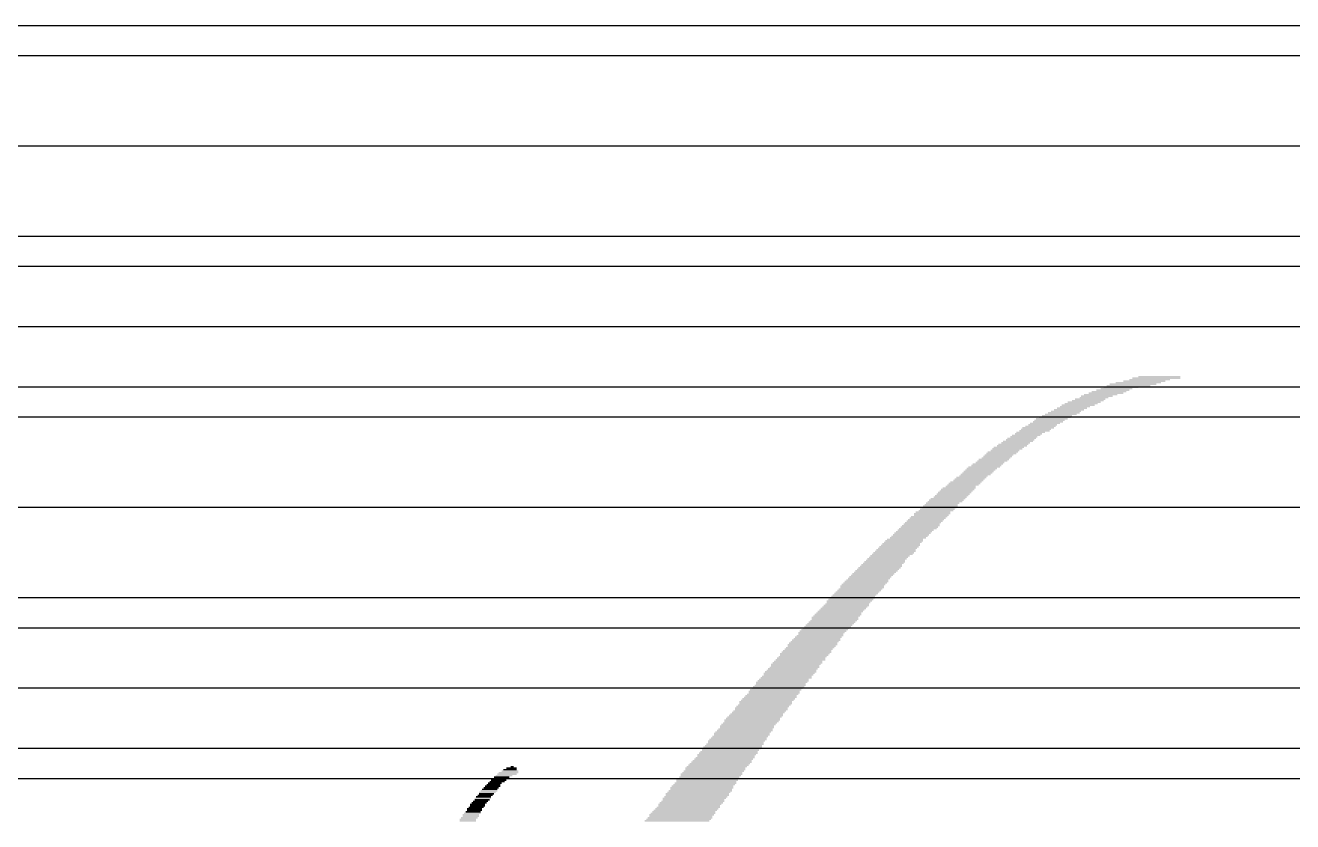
# Model space of a CAD drawing. Extents: x -0.45 to 6.54, y 0 to 7.98.
# Drawn here: x 4.8574 to 5.0258, y 0.9663 to 1.072 of the extents above; entities that cross this region are included whole.
import ezdxf

# ---------------------------------------------------------------- set-up
doc = ezdxf.new("R2010")
doc.units = 0
for name, color, linetype in [('16', 175, 'CONTINUOUS'), ('2', 3, 'CONTINUOUS'), ('21', 253, 'CONTINUOUS')]:
    doc.layers.add(name, color=color, linetype=linetype)

# ---------------------------------------------------------------- blocks, each defined once
blk = doc.blocks.new('RECT')
blk.add_solid([(-0.5, -0.5), (0.5, -0.5), (-0.5, 0.5), (0.5, 0.5)])

msp = doc.modelspace()

# ---------------------------------------------------------------- linework, layer by layer
at = {"layer": '16'}
for p, q in [((1.076469, 1.072), (6.362, 1.072)), ((1.068582, 1.056), (6.362, 1.056)), ((1.058556, 1.04), (6.362, 1.04)), ((1.042556, 1.024), (5.990163, 1.024)), ((1.017166, 1.008), (5.970681, 1.008)), ((3.818809, 0.992), (5.96303, 0.992)), ((3.845292, 0.976), (5.960661, 0.976))]:
    msp.add_line(p, q, dxfattribs=at)
at = {"layer": '2'}
for p, q in [((1.543713, 1.068), (6.185758, 1.068)), ((1.531307, 1.056), (6.173758, 1.056)), ((1.477, 1.044), (6.161758, 1.044)), ((1.477, 1.032), (6.149758, 1.032)), ((1.477, 1.02), (5.985732, 1.02)), ((1.477, 1.008), (5.97351, 1.008)), ((1.946477, 0.996), (5.966852, 0.996)), ((3.779489, 0.984), (5.962661, 0.984)), ((3.798142, 0.972), (5.962661, 0.972))]:
    msp.add_line(p, q, dxfattribs=at)

# ---------------------------------------------------------------- block references
at = {"layer": '21', "yscale": 0.0002}
for p, xscale in [((5.003, 1.02395), 0.0046), ((5.004, 1.02415), 0.0058), ((5.0046, 1.02435), 0.0062), ((5.0053, 1.02455), 0.006), ((5.0061, 1.02475), 0.0056), ((5.0068, 1.02495), 0.0054), ((5.0077, 1.02515), 0.0064), ((5.0081, 1.02535), 0.0056), ((4.9989, 1.02235), 0.004), ((4.9994, 1.02255), 0.0038), ((4.9998, 1.02275), 0.0042), ((5.0003, 1.02295), 0.0044), ((5.001, 1.02315), 0.0046), ((5.0014, 1.02335), 0.0046), ((5.0019, 1.02355), 0.0044), ((5.0024, 1.02375), 0.0042), ((4.9954, 1.02055), 0.0042), ((4.9957, 1.02075), 0.004), ((4.9961, 1.02095), 0.004), ((4.9965, 1.02115), 0.004), ((4.9969, 1.02135), 0.004), ((4.9973, 1.02155), 0.0044), ((4.9977, 1.02175), 0.0044), ((4.9981, 1.02195), 0.0044), ((4.9986, 1.02215), 0.0042), ((4.9926, 1.01895), 0.0038), ((4.9929, 1.01915), 0.004), ((4.9933, 1.01935), 0.004), ((4.9935, 1.01955), 0.004), ((4.9938, 1.01975), 0.0042), ((4.9942, 1.01995), 0.0042), ((4.9945, 1.02015), 0.004), ((4.995, 1.02035), 0.0042), ((4.9898, 1.01715), 0.0038), ((4.9901, 1.01735), 0.0036), ((4.9904, 1.01755), 0.0038), ((4.9907, 1.01775), 0.0036), ((4.991, 1.01795), 0.0038), ((4.9915, 1.01815), 0.004), ((4.9917, 1.01835), 0.004), ((4.992, 1.01855), 0.0042), ((4.9923, 1.01875), 0.004), ((4.9876, 1.01555), 0.0038), ((4.9879, 1.01575), 0.004), ((4.9881, 1.01595), 0.004), ((4.9885, 1.01615), 0.004), ((4.9887, 1.01635), 0.004), ((4.989, 1.01655), 0.0038), ((4.9893, 1.01675), 0.004), ((4.9896, 1.01695), 0.0038), ((4.9853, 1.01375), 0.004), ((4.9856, 1.01395), 0.0038), ((4.9859, 1.01415), 0.004), ((4.9861, 1.01435), 0.004), ((4.9864, 1.01455), 0.0038), ((4.9866, 1.01475), 0.0038), ((4.9868, 1.01495), 0.0038), ((4.9871, 1.01515), 0.004), ((4.9873, 1.01535), 0.004), ((4.9834, 1.01215), 0.0038), ((4.9837, 1.01235), 0.004), ((4.9839, 1.01255), 0.004), ((4.9841, 1.01275), 0.004), ((4.9843, 1.01295), 0.004), ((4.9845, 1.01315), 0.004), ((4.9848, 1.01335), 0.0042), ((4.9851, 1.01355), 0.004), ((4.9815, 1.01055), 0.0044), ((4.9817, 1.01075), 0.004), ((4.982, 1.01095), 0.0042), ((4.9822, 1.01115), 0.0042), ((4.9824, 1.01135), 0.0042), ((4.9827, 1.01155), 0.004), ((4.9829, 1.01175), 0.004), ((4.9831, 1.01195), 0.004), ((4.9796, 1.00875), 0.0046), ((4.9798, 1.00895), 0.0046), ((4.98, 1.00915), 0.0046), ((4.9803, 1.00935), 0.0044), ((4.9805, 1.00955), 0.0044), ((4.9807, 1.00975), 0.0044), ((4.9809, 1.00995), 0.0044), ((4.9811, 1.01015), 0.0044), ((4.9813, 1.01035), 0.0044), ((4.9779, 1.00715), 0.0048), ((4.978, 1.00735), 0.0046), ((4.9784, 1.00755), 0.0046), ((4.9786, 1.00775), 0.0046), ((4.9788, 1.00795), 0.0046), ((4.979, 1.00815), 0.0046), ((4.9791, 1.00835), 0.0044), ((4.9793, 1.00855), 0.0044), ((4.9762, 1.00535), 0.005), ((4.9764, 1.00555), 0.005), ((4.9765, 1.00575), 0.0048), ((4.9767, 1.00595), 0.0048), ((4.9769, 1.00615), 0.0048), ((4.9771, 1.00635), 0.0048), ((4.9773, 1.00655), 0.0048), ((4.9775, 1.00675), 0.0048), ((4.9778, 1.00695), 0.0046), ((4.9743, 1.00375), 0.0048), ((4.9747, 1.00395), 0.0048), ((4.9749, 1.00415), 0.0048), ((4.9751, 1.00435), 0.0048), ((4.9753, 1.00455), 0.0048), ((4.9755, 1.00475), 0.0048), ((4.9757, 1.00495), 0.0048), ((4.976, 1.00515), 0.005), ((4.9728, 1.00195), 0.0054), ((4.973, 1.00215), 0.0054), ((4.9731, 1.00235), 0.0052), ((4.9733, 1.00255), 0.0052), ((4.9735, 1.00275), 0.0052), ((4.9737, 1.00295), 0.0052), ((4.9738, 1.00315), 0.005), ((4.974, 1.00335), 0.005), ((4.9742, 1.00355), 0.005), ((4.9712, 1.00035), 0.0054), ((4.9714, 1.00055), 0.0054), ((4.9716, 1.00075), 0.0054), ((4.9717, 1.00095), 0.0052), ((4.9719, 1.00115), 0.0052), ((4.9721, 1.00135), 0.0052), ((4.9723, 1.00155), 0.0052), ((4.9726, 1.00175), 0.0054), ((4.9697, 0.99875), 0.0056), ((4.9699, 0.99895), 0.0056), ((4.9701, 0.99915), 0.0056), ((4.9703, 0.99935), 0.0056), ((4.9705, 0.99955), 0.0056), ((4.9707, 0.99975), 0.0056), ((4.9709, 0.99995), 0.0056), ((4.9711, 1.00015), 0.0056), ((4.9682, 0.99695), 0.0058), ((4.9684, 0.99715), 0.0058), ((4.9686, 0.99755), 0.0058), ((4.9686, 0.99735), 0.0058), ((4.9688, 0.99775), 0.0058), ((4.969, 0.99795), 0.0058), ((4.9692, 0.99815), 0.0058), ((4.9693, 0.99835), 0.0056), ((4.9695, 0.99855), 0.0056), ((4.9669, 0.99555), 0.006), ((4.9668, 0.99535), 0.0058), ((4.9671, 0.99575), 0.006), ((4.9673, 0.99595), 0.006), ((4.9674, 0.99615), 0.0058), ((4.9676, 0.99635), 0.0058), ((4.9678, 0.99655), 0.0058), ((4.968, 0.99675), 0.0058), ((4.9652, 0.99355), 0.0062), ((4.9654, 0.99375), 0.0062), ((4.9655, 0.99395), 0.006), ((4.9657, 0.99415), 0.006), ((4.9659, 0.99435), 0.006), ((4.9661, 0.99455), 0.006), ((4.9663, 0.99475), 0.006), ((4.9665, 0.99495), 0.006), ((4.9666, 0.99515), 0.0058), ((4.9638, 0.99195), 0.0062), ((4.964, 0.99215), 0.0062), ((4.9642, 0.99235), 0.0062), ((4.9644, 0.99255), 0.0062), ((4.9646, 0.99275), 0.0062), ((4.9648, 0.99295), 0.0062), ((4.965, 0.99335), 0.0062), ((4.965, 0.99315), 0.0062), ((4.9625, 0.99035), 0.0064), ((4.9626, 0.99055), 0.0062), ((4.9628, 0.99075), 0.0062), ((4.963, 0.99095), 0.0062), ((4.9632, 0.99135), 0.0062), ((4.9631, 0.99115), 0.006), ((4.9634, 0.99155), 0.0062), ((4.9636, 0.99175), 0.0062), ((4.961, 0.98855), 0.0066), ((4.9612, 0.98875), 0.0066), ((4.9613, 0.98895), 0.0064), ((4.9615, 0.98915), 0.0064), ((4.9617, 0.98935), 0.0064), ((4.962, 0.98975), 0.0066), ((4.9619, 0.98955), 0.0064), ((4.9621, 0.98995), 0.0064), ((4.9623, 0.99015), 0.0064), ((4.9598, 0.98715), 0.0066), ((4.9597, 0.98695), 0.0064), ((4.96, 0.98735), 0.0066), ((4.9601, 0.98755), 0.0064), ((4.9604, 0.98775), 0.0066), ((4.9605, 0.98795), 0.0064), ((4.9607, 0.98815), 0.0064), ((4.9609, 0.98835), 0.0064), ((4.9582, 0.98515), 0.0066), ((4.9585, 0.98535), 0.0068), ((4.9586, 0.98555), 0.0066), ((4.9589, 0.98595), 0.0068), ((4.9588, 0.98575), 0.0066), ((4.9591, 0.98615), 0.0068), ((4.9592, 0.98635), 0.0066), ((4.9594, 0.98655), 0.0066), ((4.9596, 0.98675), 0.0066), ((4.9569, 0.98355), 0.0068), ((4.9571, 0.98375), 0.0068), ((4.9573, 0.98395), 0.0068), ((4.9575, 0.98415), 0.0068), ((4.9577, 0.98435), 0.0068), ((4.9579, 0.98475), 0.0068), ((4.9578, 0.98455), 0.0066), ((4.9581, 0.98495), 0.0068), ((4.9556, 0.98175), 0.007), ((4.9558, 0.98215), 0.007), ((4.9558, 0.98195), 0.007), ((4.956, 0.98235), 0.007), ((4.9562, 0.98255), 0.007), ((4.9564, 0.98275), 0.007), ((4.9565, 0.98295), 0.0068), ((4.9567, 0.98315), 0.0068), ((4.9569, 0.98335), 0.0068), ((4.9543, 0.98015), 0.0072), ((4.9545, 0.98035), 0.0072), ((4.9546, 0.98055), 0.007), ((4.9548, 0.98075), 0.007), ((4.955, 0.98095), 0.007), ((4.9552, 0.98135), 0.007), ((4.9552, 0.98115), 0.007), ((4.9554, 0.98155), 0.007), ((4.9531, 0.97855), 0.0072), ((4.9533, 0.97895), 0.0072), ((4.9533, 0.97875), 0.0072), ((4.9535, 0.97915), 0.0072), ((4.9537, 0.97935), 0.0072), ((4.954, 0.97975), 0.0074), ((4.9539, 0.97955), 0.0072), ((4.9541, 0.97995), 0.0072), ((4.9519, 0.97695), 0.0076), ((4.9518, 0.97675), 0.0074), ((4.9521, 0.97715), 0.0076), ((4.9522, 0.97735), 0.0074), ((4.9524, 0.97755), 0.0074), ((4.9526, 0.97795), 0.0074), ((4.9526, 0.97775), 0.0074), ((4.9528, 0.97815), 0.0074), ((4.953, 0.97835), 0.0074), ((4.9506, 0.97515), 0.0078), ((4.9508, 0.97535), 0.0078), ((4.9509, 0.97555), 0.0076), ((4.9512, 0.97595), 0.0078), ((4.9511, 0.97575), 0.0076), ((4.9514, 0.97615), 0.0078), ((4.9515, 0.97635), 0.0076), ((4.9517, 0.97655), 0.0076), ((4.922, 0.97335), 0.0014), ((4.9221, 0.97355), 0.0004), ((4.9491, 0.97335), 0.008), ((4.9493, 0.97355), 0.008), ((4.9495, 0.97375), 0.008), ((4.9497, 0.97395), 0.008), ((4.9499, 0.97415), 0.008), ((4.95, 0.97435), 0.0078), ((4.9502, 0.97455), 0.0078), ((4.9504, 0.97475), 0.0078), ((4.9505, 0.97495), 0.0076), ((4.9203, 0.97175), 0.002), ((4.9205, 0.97195), 0.002), ((4.9207, 0.97215), 0.002), ((4.921, 0.97235), 0.0022), ((4.9214, 0.97255), 0.0026), ((4.9216, 0.97275), 0.0026), ((4.9218, 0.97295), 0.0022), ((4.9218, 0.97315), 0.0018), ((4.948, 0.97175), 0.0082), ((4.9482, 0.97195), 0.0082), ((4.9483, 0.97215), 0.008), ((4.9486, 0.97255), 0.0082), ((4.9485, 0.97235), 0.008), ((4.9487, 0.97275), 0.008), ((4.9489, 0.97295), 0.008), ((4.9491, 0.97315), 0.008), ((4.9188, 0.97015), 0.0022), ((4.9187, 0.96995), 0.002), ((4.919, 0.97035), 0.0022), ((4.9191, 0.97055), 0.002), ((4.9193, 0.97075), 0.002), ((4.9195, 0.97095), 0.002), ((4.9196, 0.97115), 0.0018), ((4.9198, 0.97135), 0.0018), ((4.9201, 0.97155), 0.002), ((4.9467, 0.96995), 0.0084), ((4.9469, 0.97015), 0.0084), ((4.9471, 0.97035), 0.0084), ((4.9473, 0.97075), 0.0084), ((4.9472, 0.97055), 0.0082), ((4.9474, 0.97095), 0.0082), ((4.9476, 0.97115), 0.0082), ((4.9478, 0.97135), 0.0082), ((4.9479, 0.97155), 0.008), ((4.9175, 0.96855), 0.002), ((4.9175, 0.96835), 0.002), ((4.9177, 0.96875), 0.002), ((4.9179, 0.96895), 0.002), ((4.9182, 0.96935), 0.0022), ((4.9181, 0.96915), 0.002), ((4.9183, 0.96955), 0.002), ((4.9185, 0.96975), 0.002), ((4.9457, 0.96855), 0.0084), ((4.9456, 0.96835), 0.0082), ((4.9459, 0.96875), 0.0084), ((4.9461, 0.96895), 0.0084), ((4.9463, 0.96935), 0.0084), ((4.9462, 0.96915), 0.0082), ((4.9465, 0.96955), 0.0084), ((4.9467, 0.96975), 0.0084), ((4.9164, 0.96675), 0.0022), ((4.9166, 0.96715), 0.0022), ((4.9166, 0.96695), 0.0022), ((4.9168, 0.96735), 0.0022), ((4.9169, 0.96755), 0.002), ((4.9171, 0.96795), 0.002), ((4.9171, 0.96775), 0.002), ((4.9173, 0.96815), 0.002), ((4.9444, 0.96675), 0.0086), ((4.9446, 0.96715), 0.0086), ((4.9445, 0.96695), 0.0084), ((4.9448, 0.96735), 0.0086), ((4.9449, 0.96755), 0.0084), ((4.9451, 0.96775), 0.0084), ((4.9453, 0.96795), 0.0084), ((4.9455, 0.96815), 0.0084), ((4.9162, 0.96655), 0.0022), ((4.9162, 0.96635), 0.0022), ((4.944, 0.96635), 0.0086), ((4.9442, 0.96655), 0.0086)]:
    msp.add_blockref('RECT', p, dxfattribs=dict(at, xscale=xscale))

doc.saveas('drawing.dxf')
